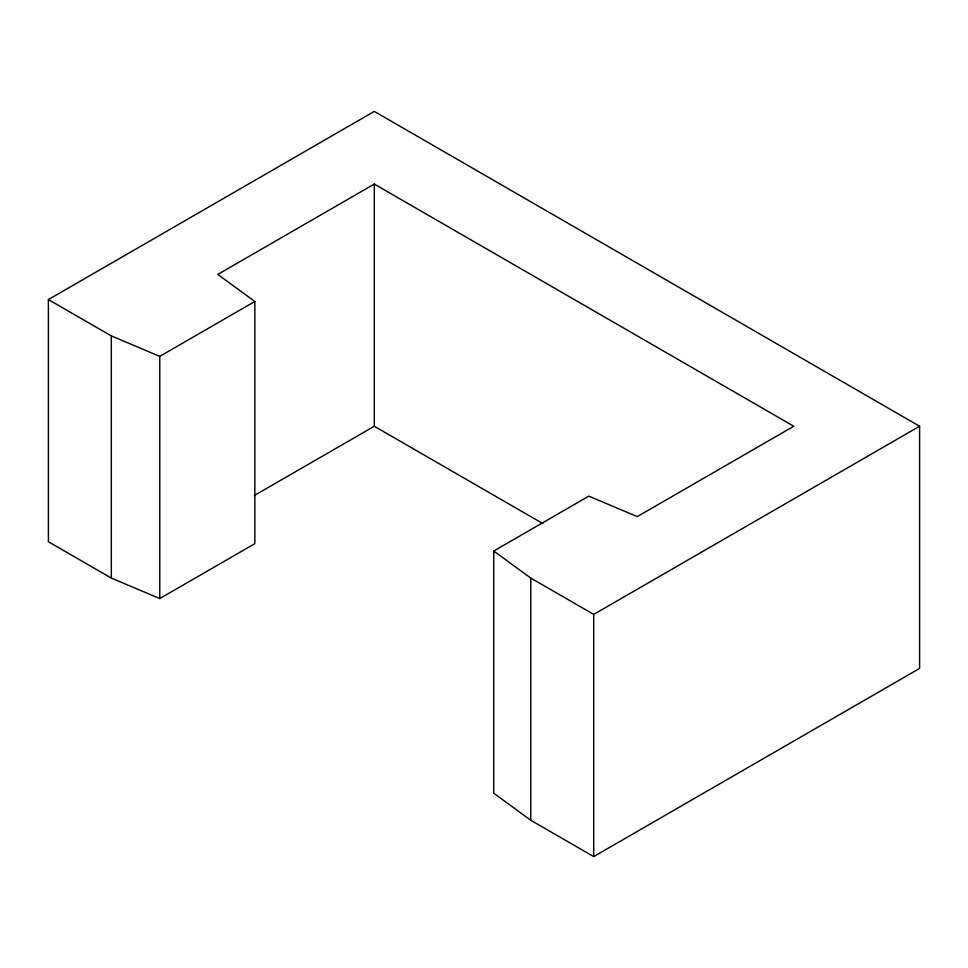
<?xml version="1.0" encoding="UTF-8"?>
<svg xmlns="http://www.w3.org/2000/svg" width="968" height="968" viewBox="0 0 968 968"><rect width="100%" height="100%" fill="white"/><g stroke="black" fill="none" stroke-linecap="round" stroke-linejoin="round"><path stroke-width="1.45" d="M48.4 299.572L48.4 541.753L111.32 578.077L159.768 598.539L254.838 543.653L254.838 301.471L217.788 274.428L374.289 184.065L793.76 426.247L637.259 516.61L588.81 496.136L493.74 551.034L493.74 793.215L530.791 820.259L593.711 856.583L919.6 668.428L919.6 426.247L374.289 111.417L48.4 299.572L111.32 335.896L159.768 356.357L254.838 301.471M593.711 856.583L593.711 614.402L919.6 426.247M254.306 495.519L374.289 426.259L542.866 523.579M493.74 551.034L530.791 578.077L593.711 614.402M530.791 578.077L530.791 820.259M374.289 184.065L374.289 426.259M159.768 356.357L159.768 598.539M111.32 335.896L111.32 578.077"/></g></svg>
